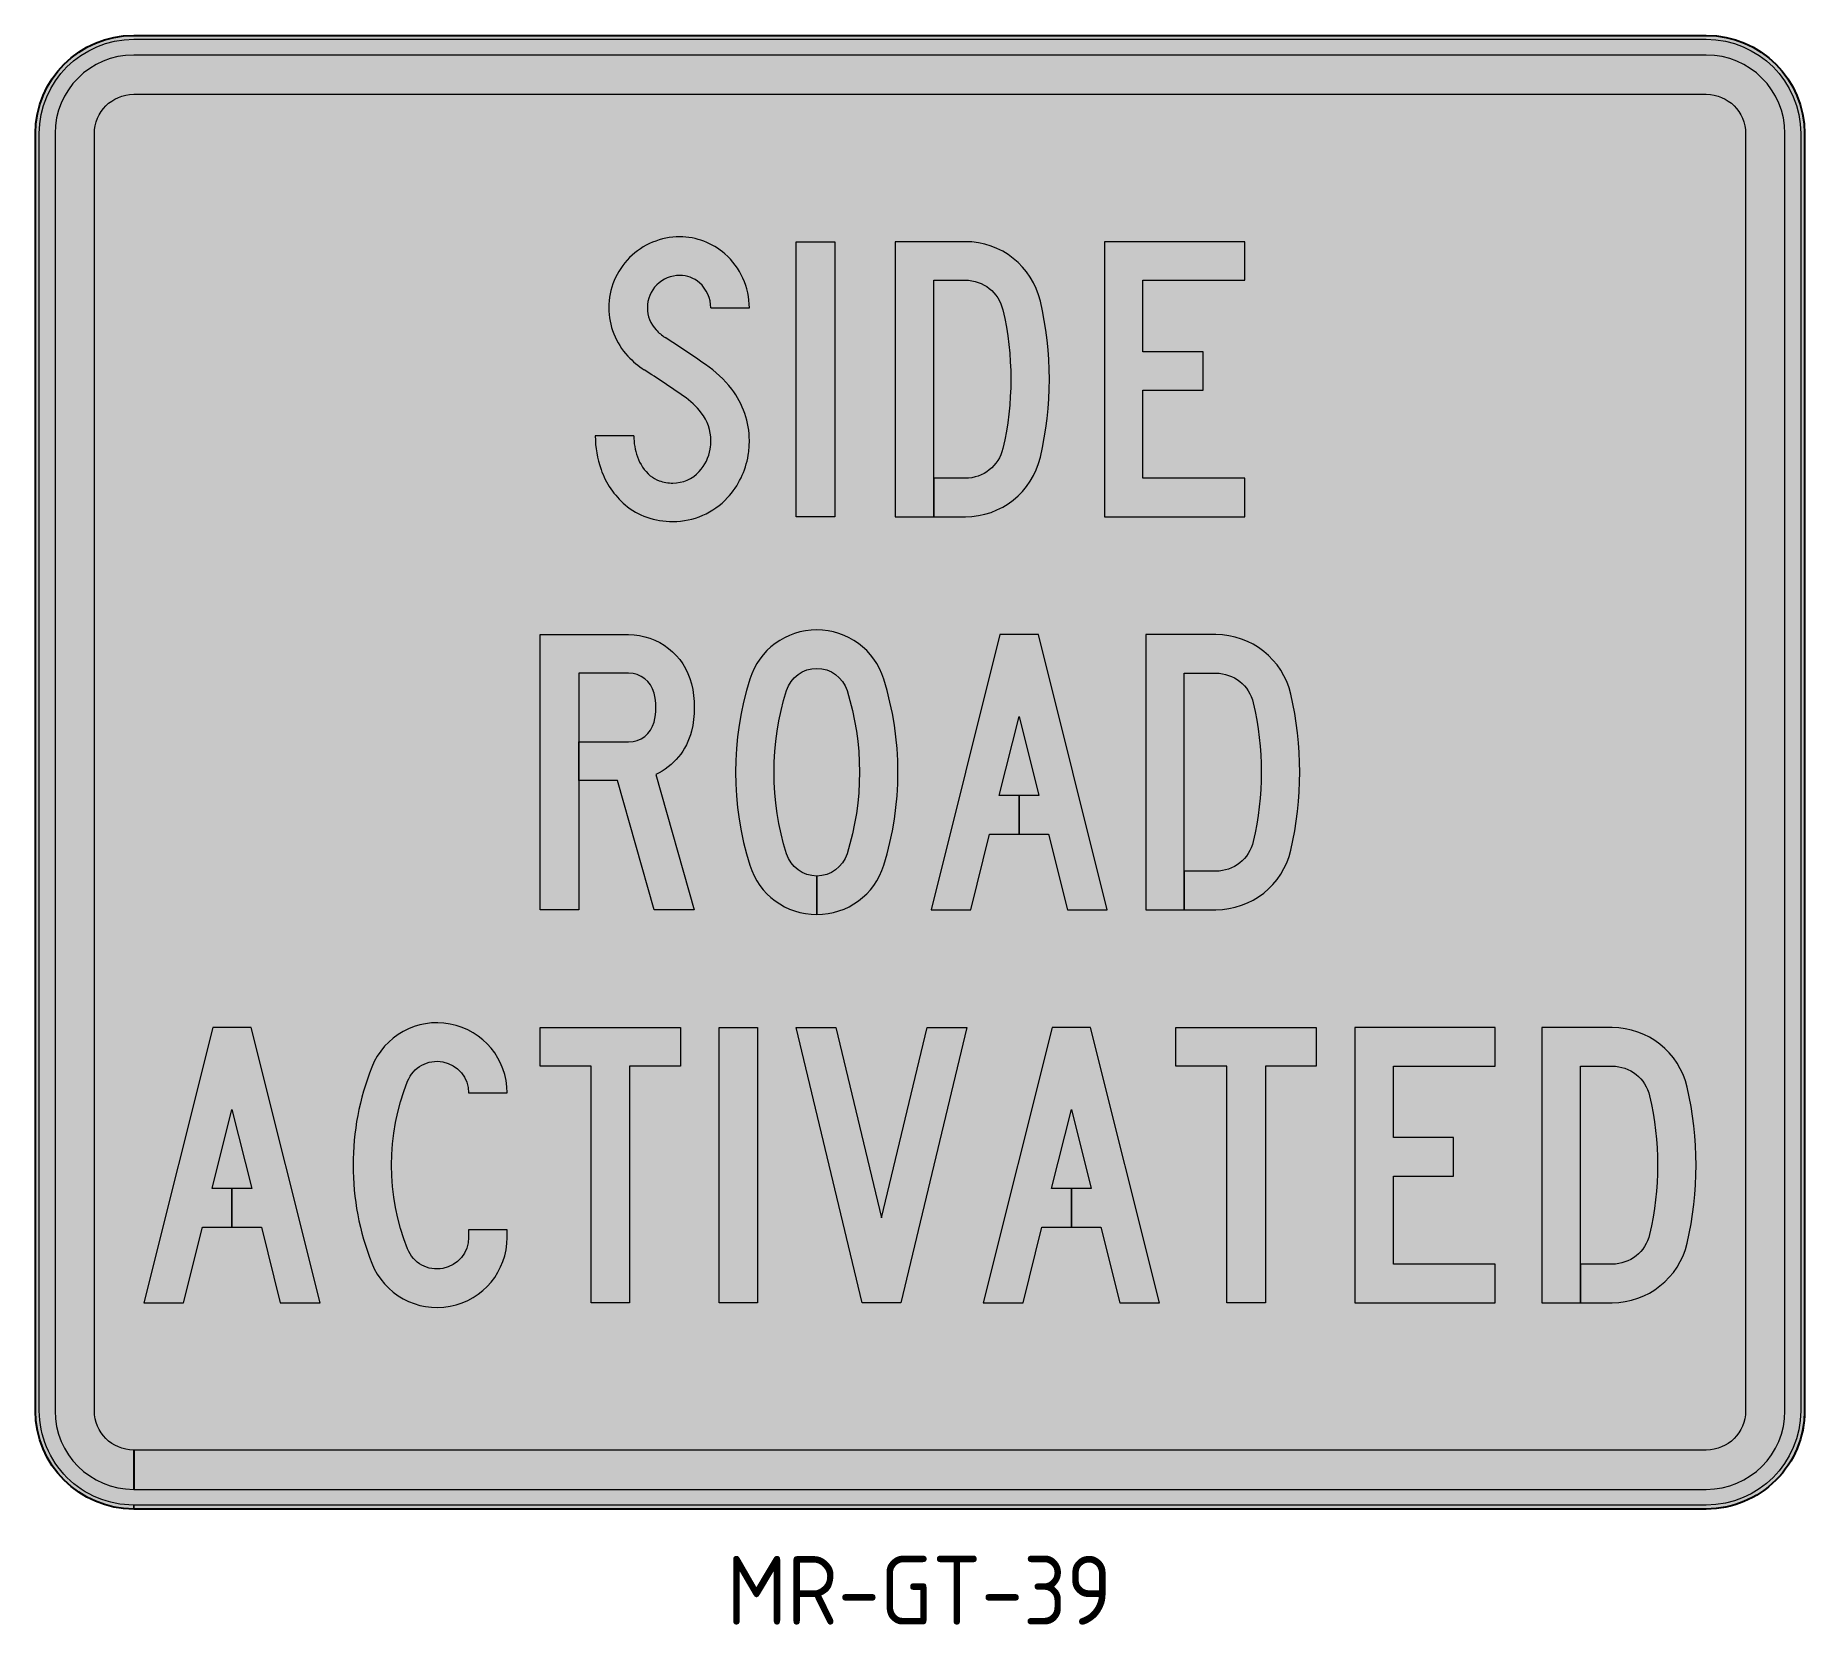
# Model space of a CAD drawing. Header units: millimetres. Extents: x 1356.1 to 1446.1, y 915.6 to 996.4.
import ezdxf

# ---------------------------------------------------------------- set-up
doc = ezdxf.new("R2010")
doc.units = ezdxf.units.MM
doc.layers.add('DIM', color=1, linetype='Continuous')
doc.layers.add('L18', color=4, linetype='Continuous')
doc.layers.add('GSCOLORFILL', color=7, linetype='Continuous', lineweight=0)
doc.styles.add('T35', font='isocp2.shx', dxfattribs={"height": 3.5})

# ---------------------------------------------------------------- blocks, each defined once
blk = doc.blocks.new('*U24')
at = {"layer": 'GSCOLORFILL', "true_color": 0xf5f5f5, "transparency": 33554687}
for points in [[(-400.000000000001, -374.9999999999999), (400.0000000000008, -374.9999999999999, 0.414213562373095), (450.0000000000008, -324.9999999999999), (450.0000000000008, 325.0000000000002, 0.414213562373095), (400.0000000000008, 375.0000000000002), (-400.000000000001, 375.0000000000003, 0.414213562373095), (-450.000000000001, 325.0000000000003), (-450.0000000000011, -324.9999999999997, 0.414213562373095)], [(-399.9800000000009, -374.9999999999999), (400.0000000000008, -374.9999999999999, 0.414213562373095), (450.0000000000008, -324.9999999999999), (450.0000000000008, 324.9999999999999, 0.414213562373095), (400.0000000000008, 374.9999999999999), (-400.000000000001, 375.0000000000001, 0.414213562373095), (-450.000000000001, 325.0000000000001), (-450.0000000000011, -324.9999999999997, 0.414213562373095), (-400.0000000000011, -374.9999999999997), (-400.000000000001, -372.9999999999999, -0.414213562373095), (-448.000000000001, -324.9999999999999), (-448.0000000000009, 324.9999999999999, -0.414213562373095), (-400.0000000000009, 372.9999999999999), (400.0000000000009, 372.9999999999999, -0.414213562373095), (448.000000000001, 324.9999999999999), (448.0000000000008, -324.9999999999998, -0.414213562373095), (400.0000000000008, -372.9999999999998), (-399.980000000001, -372.9999999999997)]]:
    blk.add_hatch(color=7, dxfattribs=at).paths.add_polyline_path(points)
at = {"layer": 'GSCOLORFILL', "true_color": 0x0a0a0a, "transparency": 33554687}
blk.add_hatch(color=28, dxfattribs=at).paths.add_polyline_path([(-399.800000000001, -364.9999999999999), (400.0000000000008, -364.9999999999999, 0.414213562373095), (440.0000000000008, -324.9999999999999), (440.0000000000008, 324.9999999999999, 0.414213562373095), (400.0000000000008, 364.9999999999999), (-400.000000000001, 365.0000000000001, 0.414213562373095), (-440.000000000001, 325.0000000000001), (-440.0000000000011, -324.9999999999997, 0.414213562373095), (-400.0000000000011, -364.9999999999997), (-400.000000000001, -344.9999999999999, -0.414213562373095), (-420.000000000001, -324.9999999999999), (-420.0000000000009, 324.9999999999999, -0.414213562373095), (-400.0000000000009, 344.9999999999999), (400.0000000000009, 344.9999999999999, -0.414213562373095), (420.000000000001, 324.9999999999999), (420.0000000000008, -324.9999999999998, -0.414213562373095), (400.0000000000008, -344.9999999999998), (-399.800000000001, -344.9999999999997)])
at = {"layer": 'GSCOLORFILL', "color": 7, "linetype": 'Continuous', "true_color": 0xf5f5f5, "transparency": 33554687}
for points in [[(-400.000000000001, -374.9999999999999), (400.0000000000008, -374.9999999999999, 0.414213562373095), (450.0000000000008, -324.9999999999999), (450.0000000000008, 325.0000000000002, 0.414213562373095), (400.0000000000008, 375.0000000000002), (-400.000000000001, 375.0000000000003, 0.414213562373095), (-450.000000000001, 325.0000000000003), (-450.0000000000011, -324.9999999999997, 0.414213562373095), (-400.0000000000011, -374.9999999999997)], [(-399.9800000000009, -374.9999999999999), (400.0000000000008, -374.9999999999999, 0.414213562373095), (450.0000000000008, -324.9999999999999), (450.0000000000008, 324.9999999999999, 0.414213562373095), (400.0000000000008, 374.9999999999999), (-400.000000000001, 375.0000000000001, 0.414213562373095), (-450.000000000001, 325.0000000000001), (-450.0000000000011, -324.9999999999997, 0.414213562373095), (-400.0000000000011, -374.9999999999997), (-400.000000000001, -372.9999999999999, -0.414213562373095), (-448.000000000001, -324.9999999999999), (-448.0000000000009, 324.9999999999999, -0.414213562373095), (-400.0000000000009, 372.9999999999999), (400.0000000000009, 372.9999999999999, -0.414213562373095), (448.000000000001, 324.9999999999999), (448.0000000000008, -324.9999999999998, -0.414213562373095), (400.0000000000008, -372.9999999999998), (-399.980000000001, -372.9999999999997), (-399.9800000000009, -374.9999999999999)]]:
    blk.add_lwpolyline(points, format="xyb", close=True, dxfattribs=at).dxf.unprotected_set("ltscale", 0)
at = {"layer": 'GSCOLORFILL', "color": 28, "linetype": 'Continuous', "true_color": 0x0a0a0a, "transparency": 33554687}
blk.add_lwpolyline([(-399.800000000001, -364.9999999999999), (400.0000000000008, -364.9999999999999, 0.414213562373095), (440.0000000000008, -324.9999999999999), (440.0000000000008, 324.9999999999999, 0.414213562373095), (400.0000000000008, 364.9999999999999), (-400.000000000001, 365.0000000000001, 0.414213562373095), (-440.000000000001, 325.0000000000001), (-440.0000000000011, -324.9999999999997, 0.414213562373095), (-400.0000000000011, -364.9999999999997), (-400.000000000001, -344.9999999999999, -0.414213562373095), (-420.000000000001, -324.9999999999999), (-420.0000000000009, 324.9999999999999, -0.414213562373095), (-400.0000000000009, 344.9999999999999), (400.0000000000009, 344.9999999999999, -0.414213562373095), (420.000000000001, 324.9999999999999), (420.0000000000008, -324.9999999999998, -0.414213562373095), (400.0000000000008, -344.9999999999998), (-399.800000000001, -344.9999999999997), (-399.800000000001, -364.9999999999999)], format="xyb", close=True, dxfattribs=at).dxf.unprotected_set("ltscale", 0)
blk = doc.blocks.new('*U15')
at = {"layer": 'GSCOLORFILL', "linetype": 'Continuous'}
blk.add_hatch(color=0, dxfattribs=at).paths.add_polyline_path([(77.99999999999997, 200), (50, 200), (0, 0), (28.86173937932358, 0), (42.61173937932364, 55), (64, 54.99999999999999), (64, 83), (49.61173937932364, 83), (64, 140.5530424827055), (78.38826062067636, 82.99999999999999), (64.00999999999999, 82.99999999999999), (64.01, 55), (85.38826062067636, 55), (99.13826062067635, 0), (128, 0)])
at = {"layer": 'GSCOLORFILL', "color": 0}
blk.add_lwpolyline([(64, 83), (49.61173937932364, 83), (64, 140.5530424827055), (78.38826062067636, 83), (64.00999999999999, 83), (64.00999999999999, 55), (85.38826062067636, 55), (99.13826062067636, 0), (128, 0), (78, 200), (50, 200), (0, 0), (28.86173937932358, 0), (42.61173937932364, 55), (64, 55)], close=True, dxfattribs=at)
blk = doc.blocks.new('*U16')
at = {"layer": 'GSCOLORFILL', "linetype": 'Continuous'}
blk.add_hatch(color=0, dxfattribs=at).paths.add_polyline_path([(84, 152.5), (112, 152.5, 0.8275027774491394), (13.57111597374188, 171.2483588621446, 0.1904761904761906), (13.57111597374177, 28.75164113785566, 0.8275027774491402), (112, 47.50000000000006), (112, 53.00000000000004), (84, 53.00000000000001), (84, 47.50000000000006, -0.8275027774491398), (39.61050328227567, 39.04485776805257, -0.1904761904761906), (39.61050328227569, 160.9551422319475, -0.8275027774491434)])
at = {"layer": 'GSCOLORFILL', "color": 0}
blk.add_lwpolyline([(84, 47.50000000000003, -0.8275027774491405), (39.61050328227566, 39.04485776805259, -0.1904761904761905), (39.61050328227572, 160.9551422319475, -0.8275027774491404), (84, 152.5), (112, 152.5, 0.8275027774491404), (13.57111597374183, 171.2483588621445, 0.1904761904761905), (13.57111597374177, 28.75164113785567, 0.8275027774491405), (112, 47.50000000000003), (112, 53.00000000000004), (84, 53.00000000000001)], format="xyb", close=True, dxfattribs=at)
blk = doc.blocks.new('*U17')
at = {"layer": 'GSCOLORFILL', "linetype": 'Continuous'}
blk.add_hatch(color=0, dxfattribs=at).paths.add_polyline_path([(37, 172), (0, 172), (0, 200), (102, 200), (102, 172), (65, 172), (65, 0), (37, 0)])
at = {"layer": 'GSCOLORFILL', "color": 0}
blk.add_lwpolyline([(37, 172), (0, 172), (0, 200), (102, 200), (102, 172), (65, 172), (65, 0), (37, 0)], close=True, dxfattribs=at)
blk = doc.blocks.new('*U18')
at = {"layer": 'GSCOLORFILL', "linetype": 'Continuous'}
blk.add_hatch(color=0, dxfattribs=at).paths.add_polyline_path([(0, 200), (28, 200), (28, 0), (0, 0)])
at = {"layer": 'GSCOLORFILL', "color": 0}
blk.add_lwpolyline([(0, 200), (28, 200), (28, 0), (0, 0)], close=True, dxfattribs=at)
blk = doc.blocks.new('*U19')
at = {"layer": 'GSCOLORFILL', "linetype": 'Continuous'}
blk.add_hatch(color=0, dxfattribs=at).paths.add_polyline_path([(0, 199.9999999999999), (28.79511069608861, 200), (62, 61.64629456703603), (95.20488930391133, 200), (124, 200), (76, 0), (48, 0)])
at = {"layer": 'GSCOLORFILL', "color": 0}
blk.add_lwpolyline([(0, 199.9999999999999), (28.79511069608861, 200), (62, 61.64629456703603), (95.20488930391133, 200), (124, 200), (76, 0), (48, 0)], close=True, dxfattribs=at)
blk = doc.blocks.new('*U20')
at = {"layer": 'GSCOLORFILL', "linetype": 'Continuous'}
blk.add_hatch(color=0, dxfattribs=at).paths.add_polyline_path([(77.99999999999997, 200), (50, 200), (0, 0), (28.86173937932358, 0), (42.61173937932364, 55), (64, 54.99999999999999), (64, 83), (49.61173937932364, 83), (64, 140.5530424827055), (78.38826062067636, 82.99999999999999), (64.00999999999999, 82.99999999999999), (64.01, 55), (85.38826062067636, 55), (99.13826062067635, 0), (128, 0)])
at = {"layer": 'GSCOLORFILL', "color": 0}
blk.add_lwpolyline([(64, 83), (49.61173937932364, 83), (64, 140.5530424827055), (78.38826062067636, 83), (64.00999999999999, 83), (64.00999999999999, 55), (85.38826062067636, 55), (99.13826062067636, 0), (128, 0), (78, 200), (50, 200), (0, 0), (28.86173937932358, 0), (42.61173937932364, 55), (64, 55)], close=True, dxfattribs=at)
blk = doc.blocks.new('*U21')
at = {"layer": 'GSCOLORFILL', "linetype": 'Continuous'}
blk.add_hatch(color=0, dxfattribs=at).paths.add_polyline_path([(37, 172), (0, 172), (0, 200), (102, 200), (102, 172), (65, 172), (65, 0), (37, 0)])
at = {"layer": 'GSCOLORFILL', "color": 0}
blk.add_lwpolyline([(37, 172), (0, 172), (0, 200), (102, 200), (102, 172), (65, 172), (65, 0), (37, 0)], close=True, dxfattribs=at)
blk = doc.blocks.new('*U22')
at = {"layer": 'GSCOLORFILL', "linetype": 'Continuous'}
blk.add_hatch(color=0, dxfattribs=at).paths.add_polyline_path([(28, 28), (28, 92), (71.81454086025929, 92), (71.81454086025929, 120), (28, 120), (28, 172), (102, 172), (102, 200), (0, 200), (0, 0), (102, 0), (102, 28)])
at = {"layer": 'GSCOLORFILL', "color": 0}
blk.add_lwpolyline([(28, 28), (28, 92), (71.81454086025929, 92), (71.81454086025929, 120), (28, 120), (28, 172), (102, 172), (102, 200), (0, 200), (0, 0), (102, 0), (102, 28)], close=True, dxfattribs=at)
blk = doc.blocks.new('*U23')
at = {"layer": 'GSCOLORFILL', "linetype": 'Continuous'}
blk.add_hatch(color=0, dxfattribs=at).paths.add_polyline_path([(78.2147672859506, 150.3505154639175, -0.1148991755247306), (78.21476728595067, 49.64948453608244, -0.3486821690625638), (50.94443627691192, 28), (28.00999999999999, 28), (28.00999999999999, 0), (50.9444362769119, 0, 0.3486821690625636), (105.4850982949895, 43.29896907216494, 0.1148991755247306), (105.4850982949895, 156.701030927835, 0.3486821690625638), (50.94443627691184, 200), (0, 200), (0, 0), (28, 0), (28, 172), (50.94443627691184, 172, -0.3486821690625634)])
at = {"layer": 'GSCOLORFILL', "color": 0}
blk.add_lwpolyline([(28.00999999999999, 28), (28.00999999999999, 0), (50.94443627691186, 0, 0.3486821690625636), (105.4850982949895, 43.29896907216487, 0.1148991755247307), (105.4850982949895, 156.7010309278351, 0.3486821690625634), (50.94443627691186, 200), (0, 200), (0, 0), (28, 0), (28, 172), (50.94443627691186, 172, -0.3486821690625634), (78.21476728595064, 150.3505154639175, -0.1148991755247307), (78.21476728595064, 49.64948453608236, -0.3486821690625636), (50.94443627691186, 28)], format="xyb", close=True, dxfattribs=at)
blk = doc.blocks.new('*U14')
at = {"color": 28, "true_color": 0x0a0a0a, "xscale": 0.7, "yscale": 0.7, "zscale": 0.7}
for name, p in [('*U15', (0, 0)), ('*U16', (106.4, 0)), ('*U17', (201.6, 0)), ('*U18', (292.5999999999999, 0)), ('*U19', (331.7999999999999, 0)), ('*U20', (426.9999999999999, 0)), ('*U21', (525, 0)), ('*U22', (616, 0)), ('*U23', (711.1999999999999, 0))]:
    blk.add_blockref(name, p, dxfattribs=at)
blk = doc.blocks.new('*U13')
blk.add_blockref('*U14', (0, 0))
blk = doc.blocks.new('*U9')
at = {"layer": 'GSCOLORFILL', "linetype": 'Continuous'}
blk.add_hatch(color=0, dxfattribs=at).paths.add_polyline_path([(64.26932219902316, 172, -0.3448814639906144), (82.71400707028076, 157.5600000000001, -0.1217796334961334), (82.71400707028087, 136.4400000000002, -0.3448814639906173), (64.26932219902321, 122), (28.00999999999999, 122), (28.00999999999999, 94.00000000000003), (56.12346429523939, 94.00000000000003), (82.8871924448021, 0), (112, 0), (84, 98.34205404014348, 0.2276138286676567), (109.8956479331868, 129.7200000000001, 0.1217796334961332), (109.8956479331869, 164.2799999999997, 0.3448814639906164), (64.2693221990232, 200), (0, 200), (0, 0), (28, 0), (28, 172)])
at = {"layer": 'GSCOLORFILL', "color": 0}
blk.add_lwpolyline([(64.26932219902318, 122, 0.3448814639906154), (82.71400707028084, 136.44, 0.1217796334961341), (82.71400707028079, 157.56, 0.3448814639906151), (64.26932219902318, 172), (28, 172), (28, 0), (0, 0), (0, 200), (64.26932219902318, 200, -0.3448814639906151), (109.8956479331868, 164.28, -0.1217796334961341), (109.8956479331868, 129.7200000000001, -0.2276138286676568), (84, 98.3420540401435), (112, 0), (82.88719244480211, 0), (56.12346429523939, 94.00000000000003), (28.00999999999999, 94.00000000000003), (28.00999999999999, 122)], format="xyb", close=True, dxfattribs=at)
blk = doc.blocks.new('*U10')
at = {"layer": 'GSCOLORFILL', "linetype": 'Continuous'}
blk.add_hatch(color=0, dxfattribs=at).paths.add_polyline_path([(80.95612091126681, 40.64954348018809, -0.3280427996261503), (59.00999999999999, 24.50000217391325), (59.00999999999999, -3.499999019607742, 0.3281088988311429), (107.6853115858524, 32.3098572821559, 0.1523809523809524), (107.6853115858524, 167.6901427178443, 0.735537190082645), (10.31468841414769, 167.6901427178443, 0.1523809523809523), (10.31468841414764, 32.30985728215594, 0.3281631965406051), (59, -3.499999999999915), (59, 24.50000000000011, -0.3281631965406052), (37.04387908873328, 40.64954348018806, -0.1523809523809523), (37.04387908873332, 159.3504565198121, -0.7355371900826468), (80.95612091126682, 159.3504565198122, -0.1523809523809522)])
at = {"layer": 'GSCOLORFILL', "color": 0}
blk.add_lwpolyline([(59, 24.50000000000011, -0.3281631965406057), (37.04387908873326, 40.64954348018809, -0.1523809523809521), (37.04387908873332, 159.3504565198121, -0.7355371900826451), (80.9561209112668, 159.3504565198121, -0.1523809523809523), (80.9561209112668, 40.64954348018802, -0.3280427996261496), (59.00999999999999, 24.50000217391326), (59.00999999999999, -3.499999019607742, 0.3281088988311427), (107.6853115858523, 32.30985728215595, 0.1523809523809523), (107.6853115858523, 167.6901427178442, 0.7355371900826451), (10.31468841414767, 167.6901427178442, 0.1523809523809521), (10.31468841414767, 32.30985728215602, 0.3281631965406052), (59, -3.499999999999908)], format="xyb", close=True, dxfattribs=at)
blk = doc.blocks.new('*U11')
at = {"layer": 'GSCOLORFILL', "linetype": 'Continuous'}
blk.add_hatch(color=0, dxfattribs=at).paths.add_polyline_path([(77.99999999999997, 200), (50, 200), (0, 0), (28.86173937932358, 0), (42.61173937932364, 55), (64, 54.99999999999999), (64, 83), (49.61173937932364, 83), (64, 140.5530424827055), (78.38826062067636, 82.99999999999999), (64.00999999999999, 82.99999999999999), (64.01, 55), (85.38826062067636, 55), (99.13826062067635, 0), (128, 0)])
at = {"layer": 'GSCOLORFILL', "color": 0}
blk.add_lwpolyline([(64, 83), (49.61173937932364, 83), (64, 140.5530424827055), (78.38826062067636, 83), (64.00999999999999, 83), (64.00999999999999, 55), (85.38826062067636, 55), (99.13826062067636, 0), (128, 0), (78, 200), (50, 200), (0, 0), (28.86173937932358, 0), (42.61173937932364, 55), (64, 55)], close=True, dxfattribs=at)
blk = doc.blocks.new('*U12')
at = {"layer": 'GSCOLORFILL', "linetype": 'Continuous'}
blk.add_hatch(color=0, dxfattribs=at).paths.add_polyline_path([(78.2147672859506, 150.3505154639175, -0.1148991755247306), (78.21476728595067, 49.64948453608244, -0.3486821690625638), (50.94443627691192, 28), (28.00999999999999, 28), (28.00999999999999, 0), (50.9444362769119, 0, 0.3486821690625636), (105.4850982949895, 43.29896907216494, 0.1148991755247306), (105.4850982949895, 156.701030927835, 0.3486821690625638), (50.94443627691184, 200), (0, 200), (0, 0), (28, 0), (28, 172), (50.94443627691184, 172, -0.3486821690625634)])
at = {"layer": 'GSCOLORFILL', "color": 0}
blk.add_lwpolyline([(28.00999999999999, 28), (28.00999999999999, 0), (50.94443627691186, 0, 0.3486821690625636), (105.4850982949895, 43.29896907216487, 0.1148991755247307), (105.4850982949895, 156.7010309278351, 0.3486821690625634), (50.94443627691186, 200), (0, 200), (0, 0), (28, 0), (28, 172), (50.94443627691186, 172, -0.3486821690625634), (78.21476728595064, 150.3505154639175, -0.1148991755247307), (78.21476728595064, 49.64948453608236, -0.3486821690625636), (50.94443627691186, 28)], format="xyb", close=True, dxfattribs=at)
blk = doc.blocks.new('*U8')
at = {"color": 28, "true_color": 0x0a0a0a, "xscale": 0.7, "yscale": 0.7, "zscale": 0.7}
for name, p in [('*U9', (0, 0)), ('*U10', (99.39999999999998, 0)), ('*U11', (198.8, 0)), ('*U12', (307.9999999999999, 0))]:
    blk.add_blockref(name, p, dxfattribs=at)
blk = doc.blocks.new('*U7')
blk.add_blockref('*U8', (0, 0))
blk = doc.blocks.new('*U3')
at = {"layer": 'GSCOLORFILL'}
h = blk.add_hatch(color=0, dxfattribs=at)
edge = h.paths.add_edge_path()
edge.add_arc((-588.4723226266601, -858.0780040650652), 1149.124344074379, 55.390937114462815, 57.10464885887751, ccw=False)
edge.add_arc((31.18875155796184, 39.86795207670409), 58.12169191857565, 37.884517576685596, 55.39093711446287, ccw=False)
edge.add_arc((51.0760452944162, 55.34115897628014), 32.9239820242796, -5.115907697472721e-13, 37.884517576685425, ccw=False)
edge.add_arc((45.39801581993492, 55.34115897628286), 38.60201149876088, 350.8629013217493, 359.99999999999557, ccw=False)
edge.add_arc((52.50608870350796, 54.1979091592154), 31.40258650349834, 317.29673378813345, 350.8629013217563, ccw=False)
edge.add_arc((56.39898007371836, 50.60524148716998), 26.10524148716998, 269.9999999999999, 317.29673378814437, ccw=False)
edge.add_arc((56.39898007371819, 55.00067885734079), 30.50067885734079, 251.0789535256293, 270.0000000000002, ccw=False)
edge.add_arc((52.92295380146511, 44.86019333778766), 19.78096779697818, 229.3133006079087, 251.0789535256289, ccw=False)
edge.add_arc((61.1240872451691, 54.3993688956575), 32.36089069361397, 199.4306394672325, 229.3133006079092, ccw=False)
edge.add_arc((73.76258936871804, 58.85737200696581), 45.76258937718752, 180.0011023316869, 199.4302684762636, ccw=False)
edge.add_line((28.00000000000006, 58.85649156598447), (5.684341886080801e-14, 58.85649156598447))
edge.add_arc((73.76258927216892, 58.85737198186517), 73.7625892774231, 180.0006838712507, 199.4304093095939)
edge.add_arc((61.12408724516906, 54.39936889565754), 60.36089069361399, 199.4306394672326, 229.3133006079094)
edge.add_arc((52.92295380146494, 44.86019333778746), 47.78096779697793, 229.3133006079092, 251.0789535256294)
edge.add_arc((56.39898007371823, 55.00067885734082), 58.50067885734082, 251.0789535256293, 270.0000000000002)
edge.add_arc((56.39898007371839, 50.60524148716989), 54.10524148716989, 270, 317.2967337881445)
edge.add_arc((52.50608870351381, 54.19790915921259), 59.40258650349213, 317.2967337881368, 350.8629013217596)
edge.add_arc((45.39801581995378, 55.34115897628123), 66.60201149874202, 350.8629013217525, 359.9999999999986)
edge.add_arc((51.07604529441615, 55.34115897628006), 60.92398202427965, 359.9999999999996, 397.8845175766854)
edge.add_arc((31.18875155796111, 39.86795207670387), 86.12169191857632, 37.88451757668539, 55.39093711446263)
edge.add_arc((-588.4723226266597, -858.0780040650593), 1177.124344074374, 55.39093711446266, 57.1046488588773)
edge.add_arc((69.97983884586509, 159.9151743049558), 35.25734506305535, 223.0175993707188, 237.1046488588782, ccw=False)
edge.add_arc((61.47128691910495, 151.9759336269727), 23.62003444447538, 179.9999999999997, 223.0175993707179, ccw=False)
edge.add_arc((61.37529404391444, 151.975915376005), 23.52404156929194, 89.99988059696187, 179.9999555474588, ccw=False)
edge.add_arc((61.37534296967986, 153.7310205923658), 21.76893635288013, 48.67847151851021, 89.9999997426533, ccw=False)
edge.add_arc((59.71208169603349, 151.8392041010447), 24.28794562266184, 1.1368683772161603e-13, 48.67847151851021, ccw=False)
edge.add_line((84.00002731869535, 151.8392041010447), (112.0000273186952, 151.8392041010447))
edge.add_arc((59.71208169603338, 151.8392041010447), 52.28794562266185, 6.228754935835708e-14, 48.67847151851004)
edge.add_arc((61.37534296967974, 153.7310205923658), 49.76893635288013, 48.67847151851002, 89.99999974265315)
edge.add_arc((61.37527579294671, 151.9759336269728), 51.52402331831715, 89.99992504950283, 180)
edge.add_arc((61.47128691910107, 151.9759336269712), 51.62003444447149, 179.9999999999982, 223.0175993707195)
edge.add_arc((69.9798388458659, 159.9151743049557), 63.25734506305586, 223.0175993707178, 237.1046488588772)
at = {"layer": 'GSCOLORFILL', "color": 0}
blk.add_lwpolyline([(35.62437475483642, 106.8002631074727, -0.007477617457592849), (64.20035787855664, 87.70480941089659, -0.07653508003658695), (77.06129967814155, 75.55885288404738, -0.1668246549558401), (84.0000273186958, 55.34115897627987, -0.03988925045285916), (83.51021385884707, 49.21126073950859, -0.1475163149276702), (75.58309381173689, 32.90062589715421, -0.2093514251822395), (56.39898007371829, 24.5, -0.08274672380428141), (46.50867981910591, 26.14806421616396, -0.09525713690544169), (40.02729793126758, 29.86056845372713, -0.1311316713294231), (30.60631442254322, 43.63401760410045, -0.08497940783612039), (28.00000000000006, 58.85649156598447), (5.684341886080801e-14, 58.85649156598447, 0.08498186583925775), (4.201057313777994, 34.31938411587316, 0.1311316713294234), (21.77347091575194, 8.628569035687576, 0.09525713690544146), (37.42926199944344, -0.3389924730190614, 0.08274672380428119), (56.39898007371841, -3.5, 0.2093514251822393), (96.15961998287065, 13.91098212143669, 0.1475163149276702), (111.1549272729091, 44.76493413720198, 0.03988925045285871), (112.0000273186958, 55.34115897627964, 0.1668246549558401), (99.16030101424218, 92.75286753877594, 0.07653508003658697), (80.1036281803153, 110.750112483523, 0.007477617457592849), (50.83135180374569, 130.3108532539143, -0.06154387494556116), (44.20163620944521, 135.8618034449073, -0.189935492987521), (37.85125247462958, 151.9759336269728, -0.4142139455164167), (61.37534306745607, 175.4999569452459, -0.1822786324601297), (75.74902124016756, 170.0798420456772, -0.2156526607116338), (84.00002731869535, 151.8392041010447), (112.0000273186952, 151.8392041010447, 0.2156526607116334), (94.23697053863697, 191.1082925529595, 0.1822786324601297), (61.37534319321941, 203.4999569452459, 0.4142139455164178), (9.851252474629575, 151.9759336269728, 0.1899354929875355), (23.72959917634199, 116.7595601286041, 0.06154387494556116)], format="xyb", close=True, dxfattribs=at)
blk = doc.blocks.new('*U4')
at = {"layer": 'GSCOLORFILL', "linetype": 'Continuous'}
blk.add_hatch(color=0, dxfattribs=at).paths.add_polyline_path([(0, 200), (28, 200), (28, 0), (0, 0)])
at = {"layer": 'GSCOLORFILL', "color": 0}
blk.add_lwpolyline([(0, 200), (28, 200), (28, 0), (0, 0)], close=True, dxfattribs=at)
blk = doc.blocks.new('*U5')
at = {"layer": 'GSCOLORFILL', "linetype": 'Continuous'}
blk.add_hatch(color=0, dxfattribs=at).paths.add_polyline_path([(78.2147672859506, 150.3505154639175, -0.1148991755247306), (78.21476728595067, 49.64948453608244, -0.3486821690625638), (50.94443627691192, 28), (28.00999999999999, 28), (28.00999999999999, 0), (50.9444362769119, 0, 0.3486821690625636), (105.4850982949895, 43.29896907216494, 0.1148991755247306), (105.4850982949895, 156.701030927835, 0.3486821690625638), (50.94443627691184, 200), (0, 200), (0, 0), (28, 0), (28, 172), (50.94443627691184, 172, -0.3486821690625634)])
at = {"layer": 'GSCOLORFILL', "color": 0}
blk.add_lwpolyline([(28.00999999999999, 28), (28.00999999999999, 0), (50.94443627691186, 0, 0.3486821690625636), (105.4850982949895, 43.29896907216487, 0.1148991755247307), (105.4850982949895, 156.7010309278351, 0.3486821690625634), (50.94443627691186, 200), (0, 200), (0, 0), (28, 0), (28, 172), (50.94443627691186, 172, -0.3486821690625634), (78.21476728595064, 150.3505154639175, -0.1148991755247307), (78.21476728595064, 49.64948453608236, -0.3486821690625636), (50.94443627691186, 28)], format="xyb", close=True, dxfattribs=at)
blk = doc.blocks.new('*U6')
at = {"layer": 'GSCOLORFILL', "linetype": 'Continuous'}
blk.add_hatch(color=0, dxfattribs=at).paths.add_polyline_path([(28, 28), (28, 92), (71.81454086025929, 92), (71.81454086025929, 120), (28, 120), (28, 172), (102, 172), (102, 200), (0, 200), (0, 0), (102, 0), (102, 28)])
at = {"layer": 'GSCOLORFILL', "color": 0}
blk.add_lwpolyline([(28, 28), (28, 92), (71.81454086025929, 92), (71.81454086025929, 120), (28, 120), (28, 172), (102, 172), (102, 200), (0, 200), (0, 0), (102, 0), (102, 28)], close=True, dxfattribs=at)
blk = doc.blocks.new('*U2')
at = {"color": 28, "true_color": 0x0a0a0a, "yscale": 0.7}
for name, p, xscale, zscale in [('*U3', (0, 0), 0.6999998292581925, 0.6999998292581925), ('*U4', (102.2, 0), 0.7, 0.7), ('*U5', (152.6000000000003, 0), 0.7, 0.7), ('*U6', (259.0000000000003, 0), 0.7, 0.7)]:
    blk.add_blockref(name, p, dxfattribs=dict(at, xscale=xscale, zscale=zscale))
blk = doc.blocks.new('*U1')
blk.add_blockref('*U2', (0, 0))

msp = doc.modelspace()

# ---------------------------------------------------------------- linework, layer by layer
at = {"layer": 'L18'}
msp.add_lwpolyline([(1446.126379743849, 991.4416292093051), (1446.126379743849, 926.4416292093052, -0.4142135623730963), (1441.126379743849, 921.4416292093051), (1361.126379743849, 921.4416292093052, -0.4142135623730927), (1356.126379743849, 926.4416292093052), (1356.126379743849, 991.4416292093052, -0.4142135623730897), (1361.126379743849, 996.4416292093052), (1441.126379743849, 996.4416292093052, -0.4142135623730937)], format="xyb", close=True, dxfattribs=at)

# ---------------------------------------------------------------- block references
at = {"xscale": 0.1, "yscale": 0.1, "zscale": 0.1}
for name, p in [('*U24', (1401.126379743849, 958.9416292093051)), ('*U1', (1384.606379743849, 971.9416292093051)), ('*U7', (1381.806379743849, 951.9416292093051)), ('*U13', (1361.646379743849, 931.9416292093051))]:
    msp.add_blockref(name, p, dxfattribs=at)

# ---------------------------------------------------------------- texts
at = {"layer": 'DIM', "color": 3, "insert": (1401.094249208047, 919.0566292093054), "char_height": 3.5, "width": 16.42482756211029, "attachment_point": 2, "style": 'T35'}
msp.add_mtext('MR-GT-39', dxfattribs=at)

doc.saveas('drawing.dxf')
